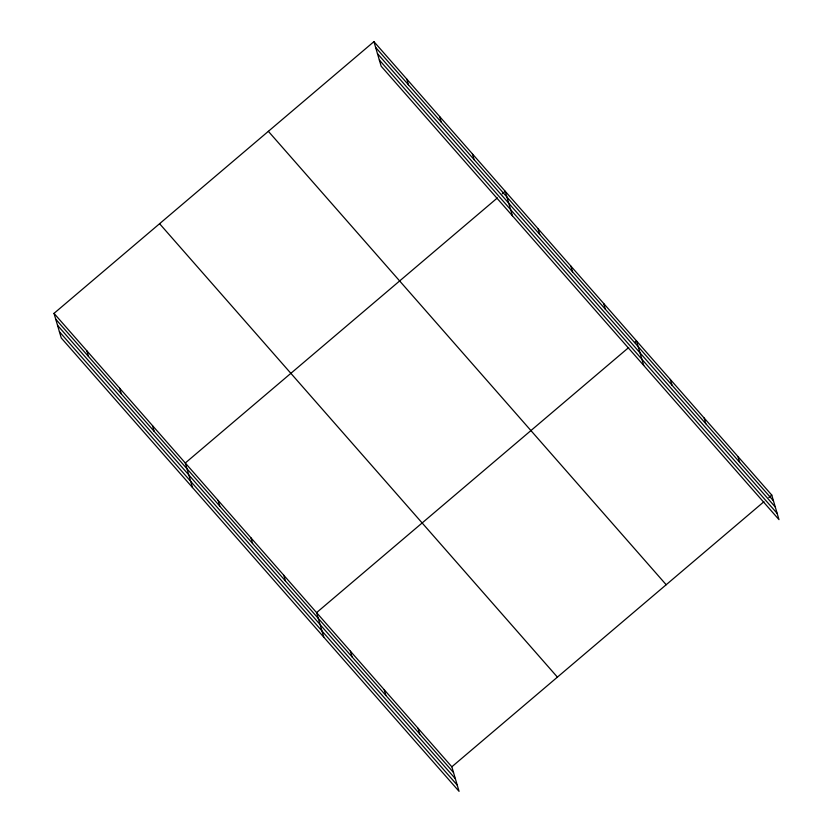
<?xml version="1.0" encoding="UTF-8"?>
<svg xmlns="http://www.w3.org/2000/svg" width="833" height="833" viewBox="0 0 833 833"><rect width="100%" height="100%" fill="white"/><g stroke="black" fill="none" stroke-linecap="round" stroke-linejoin="round"><path stroke-width="1.25" d="M54.01 313.375L451.84 766.797L459.066 791.35L61.236 337.927L54.01 313.375L373.934 41.65L771.764 495.073L778.99 519.625L381.16 66.203L373.934 41.65M497.395 197.921L185.29 463.002L192.517 487.565M502.289 193.766L505.214 191.278L512.441 215.83M628.676 347.548L316.582 612.63L323.808 637.193M634.548 342.571L636.495 340.905L643.732 365.458M451.84 766.797L763.944 501.705M768.828 497.561L771.764 495.073M375.631 47.398L773.451 500.82M377.453 53.604L775.284 507.026M379.338 59.997L777.158 513.42M268.361 131.322L666.192 584.735M159.582 223.702L557.412 677.125M55.707 319.133L453.527 772.545M57.529 325.328L455.359 778.751M59.414 331.732L457.244 785.144M737.944 456.526L739.642 462.284M704.135 417.989L705.822 423.737M670.315 379.442L672.012 385.2M603.675 303.504L605.372 309.251M570.855 266.091L572.552 271.839M538.035 228.69L539.732 234.437M472.394 153.876L474.092 159.624M439.574 116.464L441.271 122.212M406.754 79.062L408.451 84.81M418.02 728.25L419.717 734.008M384.211 689.714L385.898 695.461M350.391 651.177L352.088 656.925M283.761 575.228L285.448 580.976M250.931 537.816L252.628 543.574M218.111 500.414L219.808 506.162M152.47 425.601L154.167 431.348M119.65 388.188L121.347 393.947M86.83 350.787L88.527 356.534"/></g></svg>
